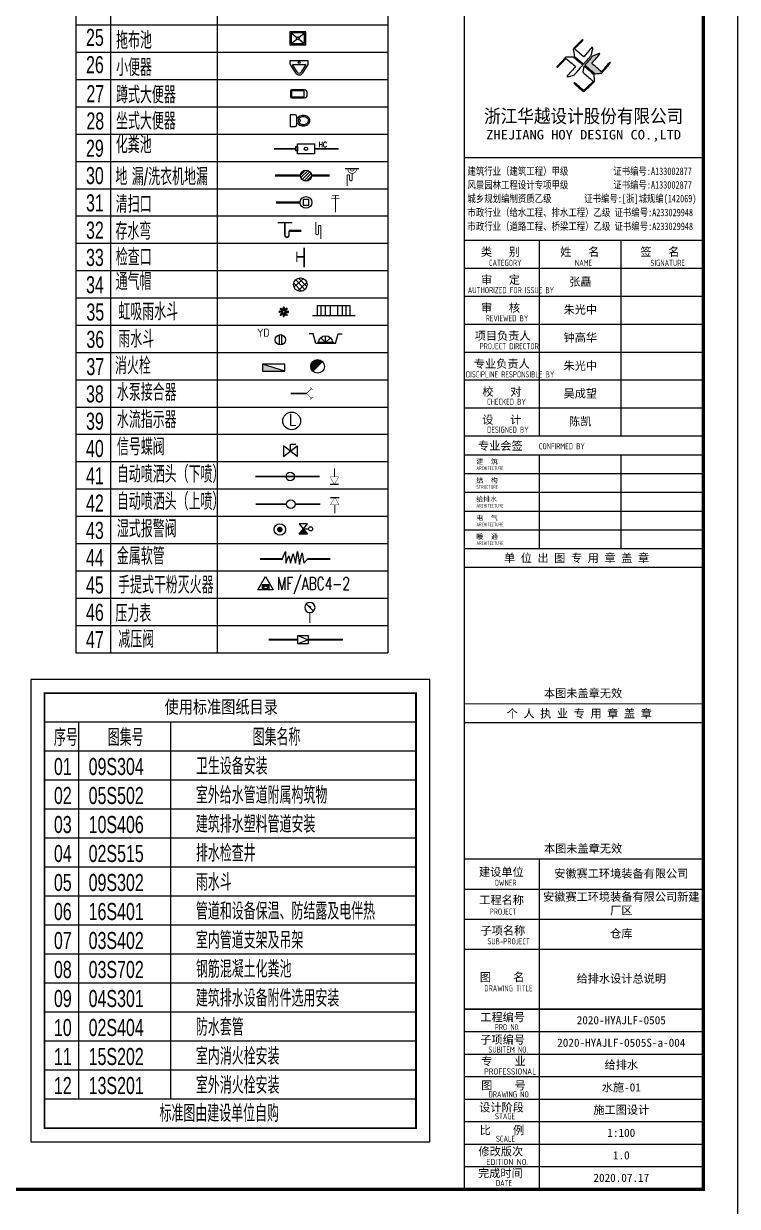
# Model space of a CAD drawing. Extents: x 1885024 to 3176456, y 18406040 to 18858640.
# Drawn here: x 2469319 to 2490229, y 18713838 to 18748503 of the extents above; entities that cross this region are included whole.
import ezdxf
from ezdxf.enums import TextEntityAlignment as Align

# ---------------------------------------------------------------- set-up
doc = ezdxf.new("R2010")
doc.units = 0
doc.header["$LTSCALE"] = 1000
doc.header["$MEASUREMENT"] = 0
doc.linetypes.add('CONTINOUS', pattern=[0])
doc.linetypes.add('W_P', pattern=[7, 6, -1])
doc.layers.get('Defpoints').update_dxf_attribs({"color": 250})
for name, color, linetype in [('EQUIP_地漏', 7, 'Continuous'), ('EQUIP_雨水斗', 7, 'Continuous'), ('HX-雨水斗', 140, 'Continuous'), ('JZ_0', 7, 'Continuous'), ('JZ__污水', 2, 'W_P'), ('JZ__污水标注', 2, 'Continuous'), ('JZ__给水', 3, 'Continuous'), ('JZ__给水标注', 3, 'Continuous'), ('JZ_DET1', 8, 'Continuous'), ('JZ_LVTRY', 9, 'Continuous'), ('JZ_TEXT', 42, 'Continuous'), ('JZ_TULI', 7, 'Continuous'), ('PIPE-消防', 1, 'Continuous'), ('PUB_TEXT', 7, 'Continuous'), ('PUB_TITLE', 4, 'Continuous'), ('TK', 4, 'Continuous'), ('VALVE_消防', 7, 'Continuous'), ('WP_F_PJ', 7, 'Continuous'), ('WP_G', 6, 'Continuous'), ('WP_G_PJ', 7, 'Continuous'), ('WP_L', 6, 'Continuous'), ('WP_L_PJ', 7, 'Continuous'), ('WP_P_PJ', 7, 'Continuous'), ('WP_S_PJ', 7, 'Continuous'), ('WW_F_PJ', 7, 'Continuous'), ('WW_PJ', 7, 'Continuous')]:
    doc.layers.add(name, color=color, linetype=linetype)
doc.styles.add('-宋体', font='', dxfattribs={"width": 0.8})
doc.styles.add('_HZTXT', font='simplex.shx', dxfattribs={"width": 0.8, "bigfont": 'hztxt.shx'})
doc.styles.add('gps_hz', font='hztxt_e.shx', dxfattribs={"width": 0.7, "bigfont": 'hztxt.shx'})
doc.styles.add('HT', font='simhei.ttf', dxfattribs={"width": 0.7})
doc.styles.add('HZ', font='txt.shx', dxfattribs={"width": 0.8, "height": 5, "bigfont": 'hztxt.shx'})
doc.styles.get("Standard").update_dxf_attribs({"font": 'gbenor.shx', "bigfont": 'gbcbig.shx'})
doc.styles.add('TSSD_REIN', font='tssdeng.shx', dxfattribs={"width": 0.7, "bigfont": 'tssdchn.shx'})
doc.styles.add('图签宋体', font='', dxfattribs={"height": 300})
doc.styles.add('图签黑体', font='simhei.ttf', dxfattribs={"height": 550})
doc.styles.get('-宋体').set_extended_font_data('SimSun')
doc.styles.get('图签宋体').set_extended_font_data('NSimSun')

# ---------------------------------------------------------------- blocks, each defined once
blk = doc.blocks.new('$QC011_1')
blk.add_line((0, 0), (0.5, 0))
blk.add_lwpolyline([(0.4, 0.5), (-0.4, 0.5), (0.4, -0.5), (-0.4, -0.5)], close=True)
blk.add_lwpolyline([(0, -0.5, 0.8, 0, 0), (0, 0, 0, 0, 0)], format="xyseb")
blk.add_circle((0.7, 0), 0.2)
at = {"width": 0.7, "flags": 1}
for tag in ['UNIT', 'WHAT', 'SPEC']:
    blk.add_attdef(tag, (0, 0), '', height=0.001, dxfattribs=at)
blk = doc.blocks.new('$QC011_0')
at = {"const_width": 62.5}
blk.add_lwpolyline([(-31, 0, 1), (31, 0, 1)], format="xyb", close=True, dxfattribs=at)
blk.add_circle((0, 0), 125)
at = {"style": 'HZ', "flags": 1}
for tag in ['UNIT', 'WHAT', 'SPEC']:
    blk.add_attdef(tag, (0, 0), '', height=0.001, dxfattribs=at)
blk = doc.blocks.new('$QC003_0')
blk.add_circle((0, 0), 125)
at = {"layer": 'Defpoints'}
blk.add_point((0, 0), dxfattribs=at)
at = {"style": 'HZ', "flags": 1}
for tag in ['UNIT', 'WHAT', 'SPEC']:
    blk.add_attdef(tag, (26, 0), '', height=0.001, dxfattribs=at)
blk = doc.blocks.new('$QC003_1')
blk.add_line((-125, -467), (125, -467))
at = {"const_width": 30}
blk.add_lwpolyline([(0, 0), (0, -250)], dxfattribs=at)
at = {"const_width": 10}
blk.add_lwpolyline([(-125, -250), (125, -250), (0, -467)], close=True, dxfattribs=at)
at = {"style": 'HZ', "width": 0.7, "flags": 1}
for tag in ['UNIT', 'WHAT', 'SPEC']:
    blk.add_attdef(tag, (0, 0), '', height=0.01, dxfattribs=at)
blk = doc.blocks.new('$QC005_1')
blk.add_circle((0, 0), 200)
blk.add_text('L', height=280).set_placement((-60, -117))
at = {"style": 'HZ', "flags": 1}
for tag in ['UNIT', 'WHAT', 'SPEC']:
    blk.add_attdef(tag, (0, 0), '', height=0.001, dxfattribs=at)
blk = doc.blocks.new('$VA037_1')
for p, q in [((0, 0), (0, 0.513)), ((0, 0.513), (0.4, 0.513))]:
    blk.add_line(p, q)
blk.add_lwpolyline([(-0.5, 0.4), (-0.5, -0.4), (0.5, 0.4), (0.5, -0.4)], close=True)
at = {"width": 0.7, "flags": 1}
for tag, p in [('UNIT', (0, 0)), ('SPEC', (0, -0.002)), ('WHAT', (0, -0.003))]:
    blk.add_attdef(tag, p, '', height=0.001, dxfattribs=at)
blk = doc.blocks.new('_LV12')
for p, q in [((-250, -50), (-39, -219)), ((-250, -450), (-39, -281)), ((39, -219), (250, -50)), ((39, -281), (250, -450))]:
    blk.add_line(p, q)
for points in [[(300, -500), (300, 0), (-300, 0), (-300, -500)], [(250, -450), (250, -50), (-250, -50), (-250, -450)]]:
    blk.add_lwpolyline(points, close=True)
blk.add_circle((0, -250), 50)
blk = doc.blocks.new('_LV7')
for p, q in [((-170, -61), (-170, 0)), ((-170, 0), (170, 0)), ((170, -61), (170, 0)), ((-162, -88), (-69, -231)), ((-124, -91), (-43, -216)), ((-116, -76), (116, -76)), ((43, -216), (124, -91)), ((69, -231), (162, -88))]:
    blk.add_line(p, q)
blk.add_circle((0, -38), 17.7)
for centre, radius, start, end in [((-120, -61), 50, 180, 213.0863), ((-116, -86), 10, 90, 213.0863), ((0, -191), 50, 210, 330), ((116, -86), 10, 326.9137, 90), ((120, -61), 50, 326.9137, 0), ((0, -191), 80, 210, 330)]:
    blk.add_arc(centre, radius, start, end)
blk = doc.blocks.new('_LV6')
for p, q in [((-140, -340), (-140, -780)), ((-110, -340), (-110, -770)), ((100, -300), (-100, -300)), ((100, -330), (-100, -330)), ((110, -770), (110, -340)), ((140, -780), (140, -340)), ((140, -770), (-140, -770)), ((-30, -890), (30, -890))]:
    blk.add_line(p, q)
for centre, radius, start, end in [((-100, -340), 40, 90, 180), ((-100, -340), 10, 90, 180), ((100, -340), 40, 0, 90), ((100, -340), 10, 0, 90), ((-30, -780), 110, 180, 270), ((30, -780), 110, 270, 0)]:
    blk.add_arc(centre, radius, start, end)
blk = doc.blocks.new('_LV5')
for p, q in [((210, 0), (-210, 0)), ((-210, 0), (-210, -180)), ((210, -180), (210, 0)), ((160, -230), (-160, -230)), ((-101, -230), (-101, -254)), ((101, -230), (101, -254))]:
    blk.add_line(p, q)
blk.add_lwpolyline([(-135, -469, 0.080312), (-123, -544, 0.089014), (-92, -602, 0.104918), (-46, -639, 0.119812), (0, -650, 0.119812), (46, -639, 0.104918), (92, -602, 0.089014), (123, -544, 0.080312), (135, -469, 0.080312), (123, -395, 0.089014), (92, -337, 0.104918), (46, -300, 0.119812), (0, -288, 0.119812), (-46, -300, 0.104918), (-92, -337, 0.089014), (-123, -395, 0.080312)], format="xyb", close=True)
for points in [[(-39, -318, 0.073567), (-36, -339, 0.084454), (-27, -356, 0.10642), (-14, -368, 0.129709), (0, -372, 0.129709), (14, -368, 0.10642), (27, -356, 0.084454), (36, -339, 0.073567), (39, -318, 0.073567), (36, -298, 0.014016), (35, -295, 0.10642)], [(-35, -295, 0.013578), (-36, -298, 0.073567), (-39, -318, 0.073567)]]:
    blk.add_lwpolyline(points, format="xyb")
for centre, radius, start, end in [((-160, -180), 50, 180, 270), ((102, -469), 287, 161.6333, 180), ((52, -453), 235, 141.2863, 161.6333), ((20, -427), 194, 134.8144, 141.2863), ((-151, -254), 50, 314.8144, 360), ((151, -254), 50, 180, 225.2555), ((-20, -427), 194, 38.7137, 45.2555), ((-52, -453), 235, 18.3667, 38.7137), ((160, -180), 50, 270, 360), ((-102, -469), 287, 0, 18.3667), ((102, -469), 287, 180, 198.3667), ((52, -486), 235, 198.3667, 218.7137), ((20, -512), 194, 218.7137, 242.6714), ((0, -551), 150, 242.6714, 270), ((0, -551), 150, 270, 297.3286), ((-20, -512), 194, 297.3286, 321.2863), ((-52, -486), 235, 321.2863, 341.6333), ((-102, -469), 287, 341.6333, 360)]:
    blk.add_arc(centre, radius, start, end)
blk = doc.blocks.new('$QC001_2')
blk.add_line((-141, 59), (141, 341))
at = {"const_width": 200}
blk.add_lwpolyline([(71, 271, 0.668179), (-100, 200, 0.198912), (-71, 129, 1)], format="xyb", dxfattribs=at)
blk.add_circle((0, 200), 200)
at = {"style": 'HZ', "flags": 1}
for tag in ['UNIT', 'WHAT', 'SPEC']:
    blk.add_attdef(tag, (0, 0), '', height=0.0008, dxfattribs=at)
blk = doc.blocks.new('$QC001_5')
blk.add_line((-325, 200), (325, 0))
blk.add_lwpolyline([(325, 0), (325, 200), (-325, 200), (-325, 0)], close=True)
blk.add_solid([(-325, 200), (325, 200), (-325, 200), (325, 0)])
at = {"flags": 1}
for tag in ['UNIT', 'WHAT', 'SPEC']:
    blk.add_attdef(tag, (0, 0), '', height=0.001, dxfattribs=at)
blk = doc.blocks.new('$PS024_2')
blk.add_line((348, 500), (-52, 500))
for points, const_width in [([(0, 0), (0, 288, -1), (75, 288), (75, 188, 1), (150, 188), (150, 367)], 30), ([(275, 500, -1.067664), (25, 500)], 20), ([(205, 500, -1.159101), (95, 500, -1.067664)], 20)]:
    blk.add_lwpolyline(points, format="xyb", dxfattribs=dict(const_width=const_width))
at = {"style": 'HZ', "width": 0.7, "flags": 1}
for tag in ['WHAT', 'SPEC', 'UNIT']:
    blk.add_attdef(tag, (0, 0), '', height=0.001, dxfattribs=at)
blk = doc.blocks.new('$QC031_1')
blk.add_line((-93, 357), (93, 543))
blk.add_lwpolyline([(93, 543, 0, 50, 0), (-31, 456, 50, 50, 0)], format="xyseb")
for points, const_width in [([(0, 300), (0, 0)], 30), ([(0, 182), (75, 182), (75, 107)], 7.5)]:
    blk.add_lwpolyline(points, dxfattribs=dict(const_width=const_width))
blk.add_circle((0, 450), 150)
at = {"style": 'HZ', "flags": 1}
for tag in ['UNIT', 'WHAT', 'SPEC']:
    blk.add_attdef(tag, (0, 0), '', height=0.001, dxfattribs=at)
blk = doc.blocks.new('$QC004_1')
for points, const_width in [([(0, 0), (464, 0)], 50), ([(464, 0), (605, 141)], 20), ([(464, 0), (605, -141)], 20), ([(641, 106), (570, 177)], 20), ([(641, -106), (570, -177)], 20)]:
    blk.add_lwpolyline(points, dxfattribs=dict(const_width=const_width))
at = {"style": 'HZ', "flags": 1}
for tag in ['UNIT', 'WHAT', 'SPEC']:
    blk.add_attdef(tag, (0, 0), '', height=0.001, dxfattribs=at)
blk = doc.blocks.new('$PS004_0')
at = {"color": 7}
for p, q in [((-0.1, 0.49), (-0.1, -0.49)), ((0.1, 0.49), (0.1, -0.49))]:
    blk.add_line(p, q, dxfattribs=at)
blk.add_circle((0, 0), 0.5)
blk.add_text('YD', height=0.8).set_placement((-2.27, 0.29))
at = {"style": 'HZ', "flags": 1}
for tag in ['UNIT', 'WHAT', 'SPEC']:
    blk.add_attdef(tag, (0, 0), '', height=0.001, dxfattribs=at)
blk = doc.blocks.new('GPS_ws_dbqpw')
at = {"linetype": 'CONTINOUS'}
blk.add_line((93, 229), (-330, 229), dxfattribs=at)
at = {"linetype": 'CONTINOUS', "const_width": 45}
blk.add_lwpolyline([(0, 0), (0, -131, -1), (-118, -131), (-118, 229)], format="xyb", dxfattribs=at)
blk = doc.blocks.new('GPS_ws_jxk')
for points, const_width in [([(-220, 0), (0, 0)], 45), ([(-220, 150), (-220, -150)], 25)]:
    blk.add_lwpolyline(points, dxfattribs=dict(const_width=const_width))
blk = doc.blocks.new('GPS_ws_tqm')
for p, q in [((0.81, 3.73), (-1.85, 1.3)), ((-0.55, 3.93), (1.88, 1.46)), ((-1.95, 2.37), (0.26, 0.03)), ((-1.4, 3.37), (1.3, 0.55)), ((1.85, 2.63), (-0.75, 0.19))]:
    blk.add_line(p, q)
blk.add_circle((-0.03, 1.99), 2)
blk = doc.blocks.new('GPS_ws_dlpm')
for p, q in [((-108, 9), (-9, 108)), ((-100, -40), (40, 100)), ((-76, -76), (76, 76)), ((-38, -101), (101, 38)), ((12, -107), (107, -12))]:
    blk.add_line(p, q)
blk.add_circle((0, 0), 108)
blk = doc.blocks.new('GPS_ws_qskpm')
blk.add_lwpolyline([(-55, -55), (55, -55), (55, 55), (-55, 55)], close=True)
blk.add_circle((0, 0), 115)
blk = doc.blocks.new('$PS003_1')
for points, const_width in [([(-125, 407), (125, 407)], 20), ([(-100, 500), (100, 500)], 20), ([(0, 500), (0, 0)], 30)]:
    blk.add_lwpolyline(points, dxfattribs=dict(const_width=const_width))
at = {"style": 'HZ', "width": 0.7, "flags": 1}
for tag in ['UNIT', 'WHAT', 'SPEC']:
    blk.add_attdef(tag, (0, 0), '', height=0.001, dxfattribs=at)
blk = doc.blocks.new('$VA011_1')
blk.add_lwpolyline([(-0.5, 0.4), (0.5, 0.4), (0.5, -0.4), (-0.5, -0.4)], close=True)
blk.add_lwpolyline([(-0.5, 0.4), (0.5, 0), (-0.5, -0.4)])
at = {"width": 0.7, "flags": 1}
for tag in ['UNIT', 'WHAT', 'SPEC']:
    blk.add_attdef(tag, (0, 0), '', height=0.001, dxfattribs=at)
blk = doc.blocks.new('$QC006_2')
for points in [[(0, 260), (150, 0), (-150, 0)], [(-57, 109), (67, 109), (67, 19), (-57, 19)]]:
    blk.add_lwpolyline(points, close=True)
for points in [[(-57, 109), (67, 109), (67, 19), (-57, 109)], [(67, 19), (-57, 109), (-57, 19), (67, 109)], [(67, 109), (67, 19), (-57, 109), (-57, 19)]]:
    blk.add_solid(points)
at = {"style": 'HZ', "width": 0.7}
blk.add_attdef('TXT', (227, -1), '', height=250, dxfattribs=at)
at = {"style": 'HZ', "flags": 1}
for tag in ['UNIT', 'WHAT', 'SPEC']:
    blk.add_attdef(tag, (0, 0), '', height=0.001, dxfattribs=at)
blk = doc.blocks.new('$TWTSYS$00000552')
for p, q in [((-0.13, 0.02), (-0.36, 0.05)), ((-0.11, 0.08), (-0.29, 0.22)), ((-0.22, 0.29), (-0.22, 0.29)), ((-0.08, 0.11), (-0.22, 0.29)), ((-0.02, 0.13), (-0.05, 0.36)), ((0.02, 0.13), (0.05, 0.36)), ((0.05, 0.36), (0.05, 0.36)), ((0.08, 0.11), (0.22, 0.29)), ((0.11, 0.08), (0.29, 0.22)), ((0.13, 0.02), (0.36, 0.05)), ((0.29, 0.22), (0.29, 0.22)), ((-0.13, -0.02), (-0.36, -0.05)), ((-0.11, -0.08), (-0.29, -0.22)), ((-0.08, -0.11), (-0.22, -0.29)), ((-0.02, -0.13), (-0.05, -0.36)), ((-0.05, -0.36), (-0.05, -0.36)), ((0.02, -0.13), (0.05, -0.36)), ((0.08, -0.11), (0.22, -0.29)), ((0.11, -0.08), (0.29, -0.22)), ((0.13, -0.02), (0.36, -0.05)), ((0.22, -0.29), (0.22, -0.29)), ((0.36, -0.05), (0.36, -0.05))]:
    blk.add_line(p, q)
blk.add_circle((0, 0), 0.136)
for centre, radius, start, end in [((-0.37, 0), 0.047, 75.6038, 277.9707), ((-0.26, 0.26), 0.0468, 36.4862, 233.179), ((0, 0.37), 0.0468, 351.4862, 188.179), ((0.26, 0.26), 0.0468, 306.4862, 143.179), ((0.37, 0), 0.0478, 255.4656, 104.1996), ((-0.26, -0.26), 0.047, 120.6038, 322.9707), ((0, -0.37), 0.0468, 171.4862, 8.179), ((0.26, -0.26), 0.0468, 216.4862, 53.179)]:
    blk.add_arc(centre, radius, start, end)
blk = doc.blocks.new('虹吸ysd')
at = {"color": 0}
for p, q in [((-626, 0), (626, 0)), ((-478, 0), (-478, 291)), ((-478, 291), (466, 291)), ((-374, 0), (-374, 291)), ((-242, 0), (-242, 291)), ((-103, 0), (-103, 291)), ((111, 0), (111, 291)), ((247, 0), (247, 291)), ((359, 0), (359, 291)), ((466, 291), (466, 0))]:
    blk.add_line(p, q, dxfattribs=at)
blk = doc.blocks.new('2012_0718_145648')
at = {"linetype": 'ByBlock'}
for p, q in [((-368, 285), (-487, 285)), ((-288, 0), (-368, 285)), ((-288, 0), (288, 0)), ((-240, 32), (240, 32)), ((0, 32), (-141, 174)), ((0, 32), (0, 232)), ((0, 32), (141, 174)), ((288, 0), (368, 285)), ((368, 285), (487, 285))]:
    blk.add_line(p, q, dxfattribs=at)
blk.add_arc((3, 32), 200, 0, 180, dxfattribs=at)
blk = doc.blocks.new('$VALVE$00000546')
for p, q in [((-371, -30), (-282, 187)), ((-282, 187), (-271, -153)), ((-271, -153), (-183, 65)), ((-183, 65), (-127, -153)), ((-127, -153), (-55, 121)), ((-55, 121), (17, -153)), ((17, -153), (72, 191)), ((72, 191), (131, -191)), ((131, -191), (211, 154)), ((211, 154), (261, -156)), ((261, -156), (371, -30))]:
    blk.add_line(p, q)
for p in [(-371, -30), (371, -30)]:
    blk.add_point(p)
blk = doc.blocks.new('A$C053D6479')
at = {"layer": 'PUB_TITLE'}
h = blk.add_hatch(color=256, dxfattribs=at)
h.dxf.hatch_style = 1
edge = h.paths.add_edge_path()
edge.add_spline(control_points=[(1026, 827), (1105, 920), (1188, 1008), (1266, 1102)], knot_values=[13, 13, 13, 13, 14, 14, 14, 14], degree=3, periodic=0)
edge.add_spline(control_points=[(1266, 1102), (1258, 1111), (1249, 1119), (1239, 1116)], knot_values=[12, 12, 12, 12, 13, 13, 13, 13], degree=3, periodic=0)
edge.add_spline(control_points=[(1239, 1116), (1210, 1107), (1179, 1092), (1144, 1077)], knot_values=[11, 11, 11, 11, 12, 12, 12, 12], degree=3, periodic=0)
edge.add_spline(control_points=[(1144, 1077), (1109, 1063), (1069, 1053), (1047, 1038)], knot_values=[10, 10, 10, 10, 11, 11, 11, 11], degree=3, periodic=0)
edge.add_spline(control_points=[(1047, 1038), (1028, 1026), (1007, 992), (991, 972)], knot_values=[9, 9, 9, 9, 10, 10, 10, 10], degree=3, periodic=0)
edge.add_spline(control_points=[(991, 972), (942, 913), (899, 868), (849, 810)], knot_values=[8, 8, 8, 8, 9, 9, 9, 9], degree=3, periodic=0)
edge.add_spline(control_points=[(849, 810), (842, 801), (822, 776), (822, 775)], knot_values=[7, 7, 7, 7, 8, 8, 8, 8], degree=3, periodic=0)
edge.add_spline(control_points=[(822, 775), (823, 771), (848, 752), (859, 744)], knot_values=[6, 6, 6, 6, 7, 7, 7, 7], degree=3, periodic=0)
edge.add_spline(control_points=[(859, 744), (949, 670), (1035, 592), (1122, 521)], knot_values=[5, 5, 5, 5, 6, 6, 6, 6], degree=3, periodic=0)
edge.add_spline(control_points=[(1122, 521), (1153, 527), (1185, 530), (1217, 533)], knot_values=[4, 4, 4, 4, 5, 5, 5, 5], degree=3, periodic=0)
edge.add_spline(control_points=[(1217, 533), (1246, 535), (1293, 532), (1316, 542)], knot_values=[3, 3, 3, 3, 4, 4, 4, 4], degree=3, periodic=0)
edge.add_spline(control_points=[(1316, 542), (1327, 547), (1338, 565), (1349, 579)], knot_values=[2, 2, 2, 2, 3, 3, 3, 3], degree=3, periodic=0)
edge.add_spline(control_points=[(1349, 579), (1423, 670), (1507, 759), (1572, 848)], knot_values=[1, 1, 1, 1, 2, 2, 2, 2], degree=3, periodic=0)
edge.add_spline(control_points=[(1572, 848), (1564, 852), (1561, 861), (1551, 862)], knot_values=[0, 0, 0, 0, 1, 1, 1, 1], degree=3, periodic=0)
edge.add_spline(control_points=[(1551, 862), (1469, 769), (1393, 671), (1310, 579)], knot_values=[15, 15, 15, 15, 16, 16, 16, 16], degree=3, periodic=0)
edge.add_spline(control_points=[(1310, 579), (1216, 662), (1118, 742), (1026, 827)], knot_values=[14, 14, 14, 14, 15, 15, 15, 15], degree=3, periodic=0)
at = {"layer": 'TK'}
for points, knots in [([(1031, 1298), (1066, 1286), (1054, 1262), (1045, 1224), (1036, 1188), (1031, 1158), (1024, 1121), (1020, 1104), (1017, 1085), (1012, 1071), (1004, 1052), (976, 1026), (956, 1003), (906, 946), (866, 899), (814, 839), (806, 829), (789, 806), (787, 806), (777, 804), (728, 856), (719, 864), (651, 922), (580, 978), (514, 1036), (509, 1106), (488, 1176), (479, 1247), (570, 1343), (663, 1436), (758, 1526), (764, 1523), (768, 1518), (774, 1515), (693, 1422), (599, 1343), (520, 1249), (607, 1171), (698, 1096), (789, 1021), (874, 1109), (950, 1206), (1031, 1298)], [0, 0, 0, 0, 1, 1, 1, 2, 2, 2, 3, 3, 3, 4, 4, 4, 5, 5, 5, 6, 6, 6, 7, 7, 7, 8, 8, 8, 9, 9, 9, 10, 10, 10, 11, 11, 11, 12, 12, 12, 13, 13, 13, 14, 14, 14, 14]), ([(1551, 862), (1561, 861), (1564, 852), (1572, 848), (1507, 759), (1423, 670), (1349, 579), (1338, 565), (1327, 547), (1316, 542), (1293, 532), (1246, 535), (1217, 533), (1185, 530), (1153, 527), (1122, 521), (1035, 592), (949, 670), (859, 744), (848, 752), (823, 771), (822, 775), (822, 776), (842, 801), (849, 810), (899, 868), (942, 913), (991, 972), (1007, 992), (1028, 1026), (1047, 1038), (1069, 1053), (1109, 1063), (1144, 1077), (1179, 1092), (1210, 1107), (1239, 1116), (1249, 1119), (1258, 1111), (1266, 1102), (1188, 1008), (1105, 920), (1026, 827), (1118, 742), (1216, 662), (1310, 579), (1393, 671), (1469, 769), (1551, 862)], [0, 0, 0, 0, 1, 1, 1, 2, 2, 2, 3, 3, 3, 4, 4, 4, 5, 5, 5, 6, 6, 6, 7, 7, 7, 8, 8, 8, 9, 9, 9, 10, 10, 10, 11, 11, 11, 12, 12, 12, 13, 13, 13, 14, 14, 14, 15, 15, 15, 16, 16, 16, 16]), ([(555, 949), (624, 891), (699, 833), (760, 773), (689, 691), (614, 604), (539, 517), (529, 505), (516, 487), (506, 482), (492, 475), (469, 472), (452, 467), (416, 456), (383, 448), (342, 438), (323, 433), (297, 422), (293, 440), (291, 452), (313, 470), (322, 480), (400, 566), (477, 652), (553, 736), (460, 815), (366, 894), (270, 970), (183, 883), (101, 791), (16, 703), (-18, 714), (9, 735), (28, 755), (103, 838), (192, 930), (266, 1005), (319, 1009), (387, 1005), (442, 1007), (456, 1008), (472, 1011), (485, 1007), (507, 1000), (534, 967), (555, 949)], [0, 0, 0, 0, 1, 1, 1, 2, 2, 2, 3, 3, 3, 4, 4, 4, 5, 5, 5, 6, 6, 6, 7, 7, 7, 8, 8, 8, 9, 9, 9, 10, 10, 10, 11, 11, 11, 12, 12, 12, 13, 13, 13, 14, 14, 14, 15, 15, 15, 15]), ([(1097, 490), (1100, 425), (1106, 361), (1107, 294), (1018, 207), (925, 121), (830, 33), (818, 21), (800, 0), (787, 0), (768, -1), (725, 49), (712, 60), (662, 103), (616, 143), (568, 186), (545, 207), (518, 224), (499, 250), (501, 259), (511, 261), (516, 267), (609, 192), (696, 111), (785, 33), (883, 118), (977, 208), (1070, 298), (992, 373), (892, 456), (803, 534), (791, 544), (768, 561), (766, 569), (761, 588), (776, 634), (780, 655), (785, 690), (788, 721), (795, 746), (897, 661), (998, 576), (1097, 490)], [0, 0, 0, 0, 1, 1, 1, 2, 2, 2, 3, 3, 3, 4, 4, 4, 5, 5, 5, 6, 6, 6, 7, 7, 7, 8, 8, 8, 9, 9, 9, 10, 10, 10, 11, 11, 11, 12, 12, 12, 13, 13, 13, 14, 14, 14, 14])]:
    blk.add_open_spline(points, degree=3, knots=knots, dxfattribs=at)
blk = doc.blocks.new('GeYuanFrame_33772725', base_point=(20.09, 4.53))
at = {"layer": 'PUB_TITLE'}
for points in [[(803.09, 235.33), (803.09, 292.73)], [(827.09, 235.33), (827.09, 292.73)], [(803.09, 202.33), (803.09, 229.83)], [(827.09, 202.33), (827.09, 229.83)], [(803.09, 14.53), (803.09, 111.33)]]:
    blk.add_lwpolyline(points, dxfattribs=at)
at = {"layer": 'TK'}
for p, q in [((781.09, 316.93), (851.09, 316.93)), ((781.09, 284.53), (851.09, 284.53)), ((781.09, 276.33), (851.09, 276.33)), ((781.09, 268.13), (851.09, 268.13)), ((781.09, 259.93), (851.09, 259.93)), ((781.09, 251.73), (851.09, 251.73)), ((781.09, 243.53), (851.09, 243.53)), ((781.09, 235.33), (851.09, 235.33)), ((781.09, 235.33), (851.09, 235.33)), ((781.09, 102.53), (851.09, 102.53)), ((781.09, 93.73), (851.09, 93.73)), ((781.09, 84.93), (803.09, 84.93)), ((781.09, 84.93), (851.09, 84.93)), ((781.09, 67.37), (851.09, 67.37)), ((781.09, 67.33), (851.09, 67.33)), ((781.09, 60.77), (851.09, 60.77)), ((781.09, 54.17), (851.09, 54.17)), ((781.09, 47.57), (851.09, 47.57)), ((781.09, 40.97), (851.09, 40.97)), ((781.09, 34.37), (851.09, 34.37)), ((781.09, 27.77), (851.09, 27.77)), ((781.09, 21.17), (851.09, 21.17)), ((781.09, 14.53), (851.09, 14.53))]:
    blk.add_line(p, q, dxfattribs=at)
blk.add_lwpolyline([(20.09, 4.53), (20.09, 598.53), (861.09, 598.53), (861.09, 4.53)], close=True, dxfattribs=at)
at = {"layer": 'TK', "const_width": 1}
blk.add_lwpolyline([(45.09, 588.53), (851.09, 588.53), (851.09, 14.53), (45.09, 14.53)], close=True, dxfattribs=at)
at = {"layer": 'TK'}
for points, const_width in [([(781.09, 588.53), (781.09, 14.53)], 0.4), ([(781.09, 292.73), (851.09, 292.73)], 0.35), ([(781.09, 292.73), (851.09, 292.73)], 0.35), ([(781.09, 235.33), (851.09, 235.33)], 0.35), ([(781.09, 202.33), (851.09, 202.33)], 0.35), ([(781.09, 156.83), (851.09, 156.83)], 0.35), ([(781.09, 111.33), (851.09, 111.33)], 0.35), ([(781.09, 67.37), (851.09, 67.37)], 0.35)]:
    blk.add_lwpolyline(points, dxfattribs=dict(at, const_width=const_width))
for points in [[(781.09, 292.73), (851.09, 292.73)], [(781.09, 235.33), (851.09, 235.33)], [(781.09, 229.83), (851.09, 229.83)], [(781.09, 224.33), (851.09, 224.33)], [(781.09, 218.83), (851.09, 218.83)], [(781.09, 213.33), (851.09, 213.33)], [(781.09, 207.83), (851.09, 207.83)], [(781.09, 202.33), (851.09, 202.33)], [(781.09, 196.83), (851.09, 196.83)], [(781.09, 151.33), (851.09, 151.33)]]:
    blk.add_lwpolyline(points, dxfattribs=at)
at = {"layer": 'PUB_TITLE', "xscale": 0.01000000000021828, "yscale": 0.01000000000021828, "zscale": 0.01}
blk.add_blockref('A$C053D6479', (808.19, 336.27), dxfattribs=at)
at = {"layer": 'TK'}
for s, height, style, width, p in [('浙江华越设计股份有限公司', 3.96, 'HT', 0.9, (816.07, 329.16)), ('ZHEJIANG HOY DESIGN CO.,LTD', 2.8, '图签黑体', 1.11, (816.06, 323.29))]:
    blk.add_text(s, height=height, dxfattribs=dict(at, style=style, width=width)).set_placement(p, align=Align.MIDDLE)
for s, height, style, width, p in [('建筑行业（建筑工程）甲级           证书编号:A133002877', 2.2, '-宋体', 0.8, (782, 311.83)), ('风景园林工程设计专项甲级           证书编号:A133002877', 2.2, '-宋体', 0.8, (782, 307.81)), ('城乡规划编制资质乙级        证书编号:[浙]城规编(142069)', 2.2, '-宋体', 0.8, (782, 303.82)), ('市政行业（给水工程、排水工程）乙级 证书编号:A233029948', 2.2, '-宋体', 0.8, (782, 299.74)), ('市政行业（道路工程、桥梁工程）乙级 证书编号:A233029948', 2.2, '-宋体', 0.8, (782, 295.69)), ('CATEGORY', 1.8, 'TSSD_REIN', 0.7, (788.32, 285.17)), ('NAME', 1.8, 'TSSD_REIN', 0.7, (813.51, 285.17)), ('SIGNATURE', 1.8, 'TSSD_REIN', 0.7, (835.66, 285.17)), ('AUTHORIZED FOR ISSUE BY', 1.8, 'TSSD_REIN', 0.7, (782.12, 277.17)), ('REVIEWED BY', 1.8, 'TSSD_REIN', 0.7, (787.36, 268.91)), ('PROJECT DIRECTOR', 1.8, 'TSSD_REIN', 0.7, (785.55, 260.74)), ('DISCIPLINE RESPONSIBLE BY', 1.8, 'TSSD_REIN', 0.7, (781.57, 252.48)), ('CHECKED BY', 1.8, 'TSSD_REIN', 0.7, (787.75, 244.44)), ('DESIGNED BY', 1.8, 'TSSD_REIN', 0.7, (787.76, 236.27)), ('CONFIRMED BY', 1.8, 'TSSD_REIN', 0.7, (802.94, 231.42)), ('ARCHITECTURE', 1.08, 'TSSD_REIN', 0.7, (784.65, 225.34)), ('STRUCTURE', 1.08, 'TSSD_REIN', 0.7, (784.65, 219.84)), ('ARCHITECTURE', 1.08, 'TSSD_REIN', 0.7, (784.65, 214.34)), ('ARCHITECTURE', 1.08, 'TSSD_REIN', 0.7, (784.65, 208.84)), ('ARCHITECTURE', 1.08, 'TSSD_REIN', 0.7, (784.65, 203.34)), ('OWNER', 1.8, 'TSSD_REIN', 0.7, (789.98, 103.48)), ('PROJECT', 1.8, 'TSSD_REIN', 0.7, (788.52, 95.02)), ('SUB-PROJECT', 1.8, 'TSSD_REIN', 0.7, (787.86, 86.3)), ('DRAWING TITLE', 1.8, 'TSSD_REIN', 0.7, (786.97, 72.53)), ('PRO N0.', 1.8, 'TSSD_REIN', 0.7, (790.01, 61.15)), ('SUBITEM NO.', 1.8, 'TSSD_REIN', 0.7, (788.15, 54.58)), ('PROFESSIONAL', 1.8, 'TSSD_REIN', 0.8, (786.88, 48.15)), ('DRAWING NO.', 1.8, 'TSSD_REIN', 0.7, (788.19, 41.45)), ('STAGE', 1.8, 'TSSD_REIN', 0.7, (790.09, 35.03)), ('SCALE', 1.8, 'TSSD_REIN', 0.7, (790.38, 28.42)), ('EDITION NO.', 1.8, 'TSSD_REIN', 0.8, (787.53, 21.64)), ('DATE', 1.8, 'TSSD_REIN', 0.7, (790.33, 15.45))]:
    blk.add_text(s, height=height, dxfattribs=dict(at, style=style, width=width)).set_placement(p)
at = {"layer": 'TK', "style": '图签宋体'}
for s, height, p in [('类   别', 2.4, (785.97, 288.09)), ('姓   名', 2.4, (809.2, 288.09)), ('签   名', 2.4, (832.68, 288.09)), ('审   定', 2.4, (785.97, 279.89)), ('审   核', 2.4, (785.97, 271.69)), ('项目负责人', 2.4, (784.13, 263.49)), ('专业负责人', 2.4, (783.89, 255.29)), ('校   对', 2.4, (786.38, 247.09)), ('设   计', 2.4, (786.36, 238.89)), ('专业会签', 2.4, (785.12, 231.24)), ('建  筑', 1.44, (784.61, 227.11)), ('结  构', 1.44, (784.61, 221.61)), ('给排水', 1.44, (784.61, 216.11)), ('电  气', 1.44, (784.61, 210.61)), ('暖  通', 1.44, (784.61, 205.11)), ('单 位 出 图 专 用 章 盖 章', 2.4, (792.72, 198.35)), ('本图未盖章无效', 2.4, (804.43, 158.7)), ('个 人 执 业 专 用 章 盖 章', 2.4, (793.52, 152.77)), ('本图未盖章无效', 2.4, (804.43, 113.2)), ('建设单位', 2.4, (785.39, 106.33)), ('工程名称', 2.4, (785.47, 98.12)), ('子项名称', 2.4, (785.85, 89.14)), ('图    名', 2.4, (785.63, 75.5)), ('工程编号', 2.4, (785.77, 63.77)), ('子项编号', 2.4, (785.77, 57.19)), ('专    业', 2.4, (786.01, 50.88)), ('图    号', 2.4, (786.02, 43.77)), ('设计阶段', 2.4, (785.45, 37.32)), ('比    例', 2.4, (785.59, 30.63)), ('修改版次', 2.4, (785.24, 24.41)), ('完成时间', 2.4, (785.11, 18.02))]:
    blk.add_text(s, height=height, dxfattribs=at).set_placement(p)
at = {"layer": 'TK', "char_height": 2.4, "attachment_point": 5, "style": '图签宋体'}
for s, insert, width in [('张矗', (815.09, 280.4), 24), ('朱光中', (815.09, 272.23), 24), ('钟高华', (815.09, 264.03), 24), ('朱光中', (815.09, 255.76), 24), ('吴成望', (815.09, 247.63), 24), ('陈凯', (815.09, 239.43), 24), ('安徽赛工环境装备有限公司', (827.09, 106.93), 48), ('安徽赛工环境装备有限公司新建厂区', (827.09, 98.13), 48), ('仓库', (827.09, 89.33), 48), ('给排水设计总说明', (827.09, 76.13), 48), ('2020-HYAJLF-0505', (827.09, 64.07), 48), ('2020-HYAJLF-0505S-a-004', (827.09, 57.47), 48), ('给排水', (827.09, 50.87), 48), ('水施-01', (827.09, 44.27), 48), ('施工图设计', (827.09, 37.67), 48), ('1:100', (827.09, 31.07), 48), ('1.0', (827.09, 24.47), 48), ('2020.07.17', (827.09, 17.88), 48)]:
    blk.add_mtext(s, dxfattribs=dict(at, insert=insert, width=width))

msp = doc.modelspace()

# ---------------------------------------------------------------- linework, layer by layer
at = {"layer": 'JZ_0', "color": 3}
for p, q in [((2470847.3, 18769265.8), (2470847.3, 18730065.8)), ((2471859.1, 18769265.8), (2471859.1, 18730065.8)), ((2474987.1, 18769265.8), (2474987.1, 18746865.8)), ((2479987.1, 18769265.8), (2479987.1, 18730065.8)), ((2471859.1, 18748465.8), (2471859.1, 18730065.8)), ((2474987.1, 18748465.8), (2474987.1, 18730065.8)), ((2470847.3, 18730065.8), (2479987.1, 18730065.8))]:
    msp.add_line(p, q, dxfattribs=at)
at = {"layer": 'JZ_0', "linetype": 'CONTINOUS'}
for p, q in [((2477339, 18744982.8), (2477836.7, 18744982.8)), ((2477339, 18744691), (2477339, 18744982.8)), ((2477836.7, 18744982.8), (2477836.7, 18744691)), ((2477836.7, 18744691), (2477339, 18744691))]:
    msp.add_line(p, q, dxfattribs=at)
msp.add_circle((2477587.8, 18744836.9), 49.8, dxfattribs=at)
msp.add_circle((2477587.8, 18744836.9), 49.8, dxfattribs=at)
at = {"layer": 'JZ__污水', "const_width": 70}
for points in [[(2477427.9, 18744049.3), (2476682.6, 18744049.3)], [(2477751.9, 18744049.3), (2478284.8, 18744049.3)], [(2477418.2, 18743262.9), (2476715.8, 18743262.9)], [(2477091.8, 18742432.4), (2477454.9, 18742432.4)]]:
    msp.add_lwpolyline(points, dxfattribs=at)
at = {"layer": 'JZ__污水标注', "const_width": 30}
msp.add_lwpolyline([(2478029.6, 18742190.8), (2478029.6, 18742552.6, 1), (2477954.6, 18742552.6), (2477954.6, 18742352.6, -1), (2477879.6, 18742352.6), (2477879.6, 18742687.3)], format="xyb", dxfattribs=at)
at = {"layer": 'JZ__给水', "const_width": 50}
msp.add_lwpolyline([(2477541.1, 18741362.1), (2477541.1, 18741941.1)], dxfattribs=at)
at = {"layer": 'JZ_DET1'}
for p, q in [((2470847.3, 18748465.8), (2479987.1, 18748465.8)), ((2470847.3, 18747665.8), (2479987.1, 18747665.8)), ((2470847.3, 18746865.8), (2479987.1, 18746865.8)), ((2470847.3, 18746065.8), (2479987.1, 18746065.8)), ((2470847.3, 18745265.8), (2479987.1, 18745265.8)), ((2470847.3, 18744465.8), (2479987.1, 18744465.8)), ((2470847.3, 18743665.8), (2479987.1, 18743665.8)), ((2470847.3, 18742865.8), (2479987.1, 18742865.8)), ((2470847.3, 18742065.8), (2479987.1, 18742065.8)), ((2470847.3, 18741265.8), (2479987.1, 18741265.8)), ((2470847.3, 18740465.8), (2479987.1, 18740465.8)), ((2470847.3, 18739665.8), (2479987.1, 18739665.8)), ((2470847.3, 18738865.8), (2479987.1, 18738865.8)), ((2470847.3, 18738065.8), (2479987.1, 18738065.8)), ((2470847.3, 18737265.8), (2479987.1, 18737265.8)), ((2470847.3, 18736465.8), (2479987.1, 18736465.8)), ((2470847.3, 18735665.8), (2479987.1, 18735665.8)), ((2470847.3, 18734865.8), (2479987.1, 18734865.8)), ((2470847.3, 18734065.8), (2479987.1, 18734065.8)), ((2470847.3, 18733265.8), (2479987.1, 18733265.8)), ((2470847.3, 18732465.8), (2479987.1, 18732465.8)), ((2470847.3, 18731665.8), (2479987.1, 18731665.8)), ((2470847.3, 18730865.8), (2479987.1, 18730865.8))]:
    msp.add_line(p, q, dxfattribs=at)
at = {"layer": 'JZ_TEXT'}
for p, q in [((2480814.7, 18728030), (2469930.8, 18728030)), ((2480814.7, 18728030), (2469930.8, 18728030)), ((2470930.8, 18716980), (2470930.8, 18728030)), ((2473630.8, 18716980), (2473630.8, 18728030)), ((2480814.7, 18727180), (2469930.8, 18727180)), ((2480814.7, 18726330), (2469930.8, 18726330)), ((2480814.7, 18725480), (2469930.8, 18725480)), ((2480814.7, 18724630), (2469930.8, 18724630)), ((2480814.7, 18723780), (2469930.8, 18723780)), ((2480814.7, 18722930), (2469930.8, 18722930)), ((2480814.7, 18722080), (2469930.8, 18722080)), ((2480814.7, 18721230), (2469930.8, 18721230)), ((2480814.7, 18720380), (2469930.8, 18720380)), ((2480814.7, 18719530), (2469930.8, 18719530)), ((2480814.7, 18718680), (2469930.8, 18718680)), ((2480814.7, 18717830), (2469930.8, 18717830)), ((2480814.7, 18716980), (2469930.8, 18716980))]:
    msp.add_line(p, q, dxfattribs=at)
at = {"layer": 'JZ_TULI'}
msp.add_lwpolyline([(2477289.3, 18744901.7), (2477339, 18744901.7), (2477339, 18744772), (2477289.3, 18744772)], close=True, dxfattribs=at)
at = {"layer": 'PIPE-消防', "const_width": 50}
for points in [[(2476897.3, 18732811.3), (2476242.7, 18732811.3)], [(2477639.3, 18732811.3), (2478307.3, 18732811.3)]]:
    msp.add_lwpolyline(points, dxfattribs=at)
at = {"layer": 'PUB_TEXT', "color": 8}
for p, q in [((2481214.7, 18729280), (2469530.8, 18729280)), ((2469530.8, 18729280), (2469530.8, 18715730)), ((2481214.7, 18715730), (2481214.7, 18729280)), ((2480814.7, 18728880), (2469930.8, 18728880)), ((2469530.8, 18715730), (2481214.7, 18715730))]:
    msp.add_line(p, q, dxfattribs=at)
at = {"layer": 'PUB_TEXT', "color": 8, "const_width": 50}
msp.add_lwpolyline([(2480814.7, 18716130), (2480814.7, 18728880), (2469930.8, 18728880), (2469930.8, 18716130), (2480814.7, 18716130)], dxfattribs=at)
at = {"layer": 'WP_G', "const_width": 50}
for points in [[(2476657.8, 18744836.9), (2477289.3, 18744836.9)], [(2477836.7, 18744836.9), (2478547.5, 18744836.9)], [(2476496.7, 18730447.1), (2477350.9, 18730447.1)], [(2477650.9, 18730447.1), (2478676.2, 18730447.1)]]:
    msp.add_lwpolyline(points, dxfattribs=at)
at = {"layer": 'WP_L', "const_width": 50, "elevation": -1000}
for points in [[(2477131.6, 18735228.7), (2476105.2, 18735228.7)], [(2477131.6, 18735228.7), (2477992.1, 18735228.7)], [(2477020.9, 18734421.7), (2476119.6, 18734421.7)], [(2477270.9, 18734421.7), (2478006.5, 18734421.7)]]:
    msp.add_lwpolyline(points, dxfattribs=at)

# ---------------------------------------------------------------- block references
at = {"xscale": 100, "yscale": 100, "zscale": 100}
msp.add_blockref('GeYuanFrame_33772725', (2406129.3, 18713338.2), dxfattribs=at)
at = {"layer": 'EQUIP_地漏'}
msp.add_blockref('虹吸ysd', (2478409.5, 18739946.1), dxfattribs=at)
at = {"layer": 'EQUIP_雨水斗', "linetype": 'ByBlock', "xscale": -1}
msp.add_blockref('2012_0718_145648', (2478166.8, 18739123.8), dxfattribs=at)
at = {"layer": 'HX-雨水斗', "xscale": 337.5, "yscale": 337.5, "zscale": 337.5}
msp.add_blockref('$TWTSYS$00000552', (2476940.8, 18740056.4), dxfattribs=at)
at = {"layer": 'JZ__污水标注', "xscale": 1.5, "yscale": 1.5, "zscale": 1.5}
msp.add_blockref('GPS_ws_qskpm', (2477590.7, 18743262.9), dxfattribs=at)
at = {"layer": 'JZ__污水标注'}
for name, p in [('GPS_ws_dbqpw', (2477091.8, 18742432.4)), ('GPS_ws_jxk', (2477541.1, 18741668.2))]:
    msp.add_blockref(name, p, dxfattribs=at)
at = {"layer": 'JZ__污水标注', "color": 0, "xscale": 100, "yscale": 100, "zscale": 100}
msp.add_blockref('GPS_ws_tqm', (2477428.6, 18740654.6), dxfattribs=at)
at = {"layer": 'JZ__给水标注', "xscale": 1.5, "yscale": 1.5, "zscale": 1.5}
msp.add_blockref('GPS_ws_dlpm', (2477589.9, 18744049.3), dxfattribs=at)
at = {"layer": 'JZ_LVTRY'}
for name, p, xscale, yscale, zscale in [('_LV12', (2477353.9, 18748267.7), 0.7775999999139458, 0.7775999999139458, 0.7775999999139458), ('_LV7', (2477393.2, 18747423.9), 1.555200000060722, 1.555200000060722, 1.555200000060722)]:
    msp.add_blockref(name, p, dxfattribs=dict(at, xscale=xscale, yscale=yscale, zscale=zscale))
at = {"layer": 'JZ_LVTRY', "xscale": 0.8294400000013411, "yscale": 0.8294400000013411, "zscale": 0.8294400000013411, "rotation": 90}
for name, p in [('_LV6', (2476891.3, 18746446.6)), ('_LV5', (2477123.8, 18745660))]:
    msp.add_blockref(name, p, dxfattribs=at)
at = {"layer": 'VALVE_消防'}
msp.add_blockref('$VALVE$00000546', (2477268.3, 18732841.4), dxfattribs=at)
at = {"layer": 'WP_F_PJ'}
for name, p in [('$QC001_2', (2477930.4, 18738258.3)), ('$QC004_1', (2477144, 18737665.3)), ('$QC003_0', (2477131.6, 18735228.7)), ('$QC003_0', (2477145.9, 18734421.7))]:
    msp.add_blockref(name, p, dxfattribs=at)
at = {"layer": 'WP_F_PJ', "rotation": 180}
msp.add_blockref('$QC001_5', (2476643.2, 18738518.2), dxfattribs=at)
at = {"layer": 'WP_G_PJ', "xscale": 300, "yscale": 300, "zscale": 300}
msp.add_blockref('$VA011_1', (2477500.9, 18730447.1), dxfattribs=at)
at = {"layer": 'WP_L_PJ'}
for name, p, xscale, yscale, zscale in [('$QC005_1', (2477171, 18736857.4), 1.300000000046566, 1.300000000046566, 1.300000000046566), ('$QC011_1', (2477515.7, 18733694.4), 300, 300, 300)]:
    msp.add_blockref(name, p, dxfattribs=dict(at, xscale=xscale, yscale=yscale, zscale=zscale))
at = {"layer": 'WP_P_PJ'}
msp.add_blockref('$PS003_1', (2478455, 18742972.1), dxfattribs=at)
at = {"layer": 'WP_P_PJ', "xscale": 300, "yscale": 300, "zscale": 300}
msp.add_blockref('$PS004_0', (2476839.8, 18739237.7), dxfattribs=at)
at = {"layer": 'WP_P_PJ', "xscale": -1}
msp.add_blockref('$QC031_1', (2477705.6, 18730939.1), dxfattribs=at)
at = {"layer": 'WP_S_PJ'}
msp.add_blockref('$PS024_2', (2478795.3, 18743747.3), dxfattribs=at)
at = {"layer": 'WW_F_PJ', "xscale": 1.330000000074506, "yscale": 1.330000000074506, "zscale": 1.330000000074506, "rotation": 180}
msp.add_blockref('$QC011_0', (2476825, 18733676), dxfattribs=at)
at = {"layer": 'WW_PJ', "xscale": 399.8999999999069, "yscale": 399.8999999999069, "zscale": 399.8999999999069}
msp.add_blockref('$VA037_1', (2477135.8, 18735972.1), dxfattribs=at)
at = {"layer": 'WW_PJ'}
msp.add_blockref('$QC003_1', (2478421.8, 18735469.6), dxfattribs=at)
at = {"layer": 'WW_PJ', "xscale": -1, "rotation": 180}
msp.add_blockref('$QC003_1', (2478436.1, 18734152), dxfattribs=at)
at = {"layer": 'WW_PJ', "ltscale": 0.1, "xscale": 1.5, "yscale": 1.5, "zscale": 1.5}
msp.add_blockref('$QC006_2', (2476403.4, 18731905.3), dxfattribs=at).add_auto_attribs({'TXT': 'MF/ABC4-2'})

# ---------------------------------------------------------------- texts
at = {"layer": 'JZ_0', "color": 4, "linetype": 'Continuous', "style": '_HZTXT', "width": 0.7}
msp.add_text('HC', height=155.52, dxfattribs=at).set_placement((2478085.9, 18744956.9), align=Align.MIDDLE)
at = {"layer": 'JZ_TEXT'}
for s, height, style, width, p in [('25', 500, 'gps_hz', 0.7, (2471146.2, 18747850.5)), ('拖布池', 500, 'gps_hz', 0.7, (2472026.4, 18747766.6)), ('26', 500, 'gps_hz', 0.7, (2471146.2, 18747050.5)), ('小便器', 500, 'gps_hz', 0.7, (2472026.4, 18746966.6)), ('27', 500, 'gps_hz', 0.7, (2471156.9, 18746200.4)), ('蹲式大便器', 500, 'gps_hz', 0.7, (2472026.4, 18746166.6)), ('28', 500, 'gps_hz', 0.7, (2471156.9, 18745400.4)), ('坐式大便器', 500, 'gps_hz', 0.7, (2472026.4, 18745396.2)), ('化粪池', 500, 'gps_hz', 0.7, (2472019, 18744702.9)), ('29', 500, 'gps_hz', 0.7, (2471146.2, 18744600.4)), ('30', 500, 'gps_hz', 0.7, (2471146.2, 18743800.4)), ('地 漏/洗衣机地漏', 500, 'gps_hz', 0.7, (2472007.4, 18743765.5)), ('31', 500, 'gps_hz', 0.7, (2471146.2, 18743000.4)), ('清扫口', 500, 'gps_hz', 0.7, (2472019, 18742959.3)), ('32', 500, 'gps_hz', 0.7, (2471146.2, 18742200.4)), ('存水弯', 500, 'gps_hz', 0.7, (2472007.4, 18742172.1)), ('33', 500, 'gps_hz', 0.7, (2471146.2, 18741400.4)), ('检查口', 500, 'gps_hz', 0.7, (2472019, 18741405.8)), ('34', 500, 'gps_hz', 0.7, (2471146.2, 18740600.4)), ('通气帽', 500, 'gps_hz', 0.7, (2472014, 18740691.1)), ('35', 500, 'gps_hz', 0.7, (2471156.9, 18739800.4)), ('虹吸雨水斗', 500, 'gps_hz', 0.7, (2472093, 18739810)), ('36', 500, 'gps_hz', 0.7, (2471156.9, 18739000.4)), ('雨水斗', 500, 'gps_hz', 0.7, (2472093, 18739010)), ('37', 500, 'gps_hz', 0.7, (2471156.9, 18738200.4)), ('消火栓', 500, 'gps_hz', 0.7, (2471994.2, 18738225.4)), ('38', 500, 'gps_hz', 0.7, (2471146.2, 18737400.4)), ('水泵接合器', 500, 'gps_hz', 0.7, (2472050.4, 18737446.5)), ('水流指示器', 500, 'gps_hz', 0.7, (2472050.4, 18736646.5)), ('39', 500, 'gps_hz', 0.7, (2471146.2, 18736600.4)), ('40', 500, 'gps_hz', 0.7, (2471146.2, 18735800.4)), ('信号蝶阀', 500, 'gps_hz', 0.7, (2472050.4, 18735846.5)), ('41', 500, 'gps_hz', 0.7, (2471146.2, 18735000.4)), ('自动喷洒头（下喷）', 500, 'gps_hz', 0.7, (2472050.4, 18735046.5)), ('自动喷洒头（上喷）', 500, 'gps_hz', 0.7, (2472050.4, 18734246.5)), ('42', 500, 'gps_hz', 0.7, (2471146.2, 18734200.4)), ('43', 500, 'gps_hz', 0.7, (2471146.2, 18733400.4)), ('湿式报警阀', 500, 'gps_hz', 0.7, (2472050.4, 18733446.5)), ('44', 500, 'gps_hz', 0.7, (2471146.2, 18732600.4)), ('金属软管', 500, 'gps_hz', 0.7, (2472050.4, 18732646.5)), ('45', 500, 'gps_hz', 0.7, (2471146.2, 18731800.4)), ('手提式干粉灭火器', 500, 'gps_hz', 0.7, (2472084.4, 18731800)), ('46', 500, 'gps_hz', 0.7, (2471146.2, 18731000.4)), ('压力表', 500, 'gps_hz', 0.7, (2472007.4, 18730965.5)), ('47', 500, 'gps_hz', 0.7, (2471146.2, 18730200.4)), ('减压阀', 500, 'gps_hz', 0.7, (2472093, 18730210)), ('使用标准图纸目录', 380, '-宋体', 0.8, (2473449.3, 18728286.7)), ('序号', 500, 'gps_hz', 0.7, (2470205.9, 18727330)), ('图集号', 500, 'gps_hz', 0.7, (2471782.6, 18727330)), ('图集名称', 500, 'gps_hz', 0.7, (2476026.7, 18727339.2)), ('01', 500, 'gps_hz', 0.7, (2470205.9, 18726480)), ('09S304', 500, 'gps_hz', 0.7, (2471223.4, 18726480)), ('卫生设备安装', 500, 'gps_hz', 0.7, (2474366, 18726489.2)), ('02', 500, 'gps_hz', 0.7, (2470205.9, 18725630)), ('05S502', 500, 'gps_hz', 0.7, (2471223.4, 18725630)), ('室外给水管道附属构筑物', 500, 'gps_hz', 0.7, (2474366, 18725639.2)), ('03', 500, 'gps_hz', 0.7, (2470205.9, 18724780)), ('10S406', 500, 'gps_hz', 0.7, (2471223.4, 18724780)), ('建筑排水塑料管道安装', 500, 'gps_hz', 0.7, (2474366, 18724789.2)), ('04', 500, 'gps_hz', 0.7, (2470205.9, 18723930)), ('02S515', 500, 'gps_hz', 0.7, (2471223.4, 18723930)), ('排水检查井', 500, 'gps_hz', 0.7, (2474366, 18723939.2)), ('雨水斗', 500, 'gps_hz', 0.7, (2474366, 18723089.2)), ('05', 500, 'gps_hz', 0.7, (2470205.9, 18723080)), ('09S302', 500, 'gps_hz', 0.7, (2471223.4, 18723080)), ('06', 500, 'gps_hz', 0.7, (2470205.9, 18722230)), ('16S401', 500, 'gps_hz', 0.7, (2471223.4, 18722230)), ('管道和设备保温、防结露及电伴热', 500, 'gps_hz', 0.7, (2474366, 18722239.2)), ('室内管道支架及吊架', 500, 'gps_hz', 0.7, (2474366, 18721389.2)), ('07', 500, 'gps_hz', 0.7, (2470205.9, 18721380)), ('03S402', 500, 'gps_hz', 0.7, (2471223.4, 18721380)), ('08', 500, 'gps_hz', 0.7, (2470205.9, 18720530)), ('03S702', 500, 'gps_hz', 0.7, (2471223.4, 18720530)), ('钢筋混凝土化粪池', 500, 'gps_hz', 0.7, (2474366, 18720539.2)), ('09', 500, 'gps_hz', 0.7, (2470205.9, 18719680)), ('04S301', 500, 'gps_hz', 0.7, (2471223.4, 18719680)), ('建筑排水设备附件选用安装', 500, 'gps_hz', 0.7, (2474366, 18719689.2)), ('10', 500, 'gps_hz', 0.7, (2470205.9, 18718830)), ('02S404', 500, 'gps_hz', 0.7, (2471223.4, 18718830)), ('防水套管', 500, 'gps_hz', 0.7, (2474366, 18718839.2)), ('11', 500, 'gps_hz', 0.7, (2470205.9, 18717980)), ('15S202', 500, 'gps_hz', 0.7, (2471223.4, 18717980)), ('室内消火栓安装', 500, 'gps_hz', 0.7, (2474366, 18717989.2)), ('12', 500, 'gps_hz', 0.7, (2470205.9, 18717130)), ('13S201', 500, 'gps_hz', 0.7, (2471223.4, 18717130)), ('室外消火栓安装', 500, 'gps_hz', 0.7, (2474366, 18717139.2)), ('标准图由建设单位自购', 500, 'gps_hz', 0.7, (2473298.7, 18716313.6))]:
    msp.add_text(s, height=height, dxfattribs=dict(at, style=style, width=width)).set_placement(p)

doc.saveas('drawing.dxf')
